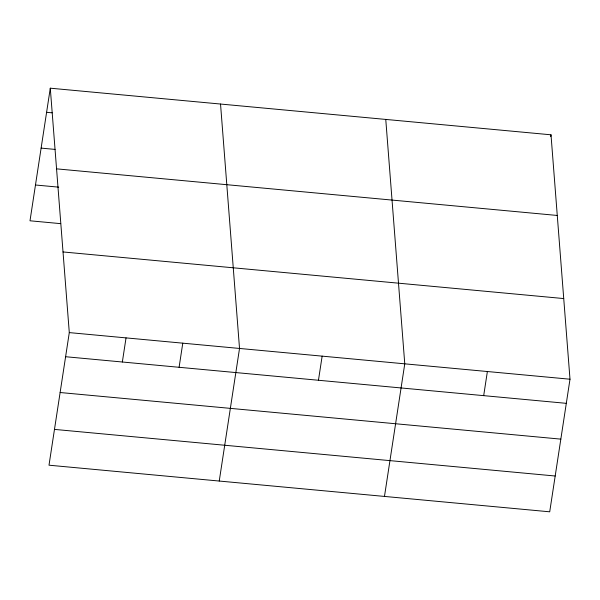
<?xml version="1.0" encoding="UTF-8"?>
<svg xmlns="http://www.w3.org/2000/svg" width="600" height="600" viewBox="0 0 600 600"><rect width="100%" height="100%" fill="white"/><g stroke="black" fill="none" stroke-linecap="round" stroke-linejoin="round"><path stroke-width="0.9" d="M50.287 88.192L69.293 332.603L48.998 465.195L549.713 511.808L570 379.215L551.002 134.805L50.287 88.192L30 220.785L60.698 223.65M122.347 362.002L126.038 337.882M179.093 367.29L182.782 343.163M219.24 481.043L239.528 348.45L220.53 104.04M318.457 380.257L322.147 356.138M384.472 496.425L404.768 363.832L385.763 119.422M483.69 395.64L487.38 371.52M550.725 136.59L551.002 134.805M46.598 112.312L52.177 112.83M41.123 148.11L55.073 149.407M56.557 168.847L557.273 215.46M35.475 184.995L58.733 187.155M63.023 251.947L563.73 298.56M69.293 332.603L570 379.215M65.595 356.722L566.31 403.335M60.12 392.52L560.827 439.132M54.48 429.397L555.188 476.01"/></g></svg>
